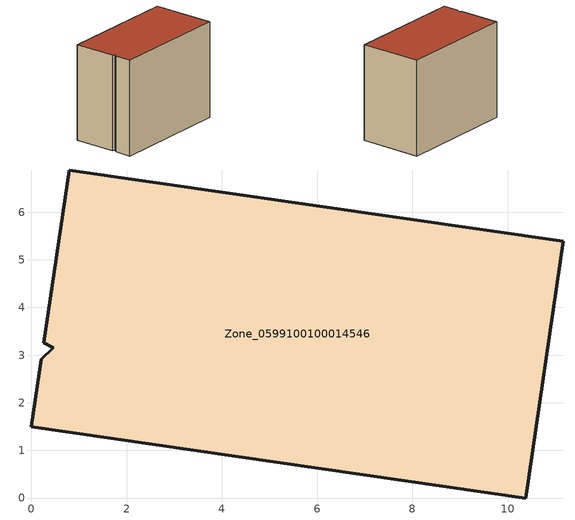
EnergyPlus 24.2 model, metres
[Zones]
Zone_0599100100014546
 floor ground (C_G): 0.21,2.92 0.45,3.16 0.26,3.26 0.8,6.89 11.16,5.4 10.38,0 0,1.5 z0
 wall outside (C_F): 0.8,6.89 0.26,3.26 0.45,3.16 0.21,2.92 0,1.5 10.38,0 11.16,5.4 0.8,6.89 z0:8.43
 roof outside (C_R): 0.45,3.16 0.21,2.92 0,1.5 10.38,0 11.16,5.4 0.8,6.89 0.26,3.26 z8.43
[BUILDING]
Pand.0599100100014546: North Axis=0; Terrain=City; Loads Convergence Tolerance Value=0.04; Temperature Convergence Tolerance Value=0.4; Solar Distribution=FullExterior; Maximum Number of Warmup Days=25; Minimum Number of Warmup Days=1
[Site:Location]
Rotterdam.The.Hague.AP_ZH_NLD Design_Conditions: Latitude=51.96; Longitude=4.45; Time Zone=1; Elevation=-4.5
[SITE:GROUNDTEMPERATURE:BUILDINGSURFACE]
18, 18, 18, 18, 18, 18, 18, 18, 18, 18, 18, 18
[MATERIAL] Thermal Absorptance=0.9; Solar Absorptance=0.7; Visible Absorptance=0.7
Name | Roughness | Thickness | Conductivity | Density | Specific Heat
G.TI.2015-2018 | MediumSmooth | 0.15 | 0.0428571 | 540 | 1210
F.TI.2015-2018 | Rough | 0.3 | 0.0666667 | 1920 | 840
R.TI.2015-2018 | MediumRough | 0.2 | 0.0333333 | 1500 | 1000
[CONSTRUCTION]
C_G: G.TI.2015-2018
C_F: F.TI.2015-2018
C_R: R.TI.2015-2018
[ZONE]
Zone_0599100100014546: Type=1; Multiplier=1; Ceiling Height=Autocalculate; Volume=Autocalculate; Floor Area=autocalculate; Part of Total Floor Area=Yes
[ZONEINFILTRATION:DESIGNFLOWRATE]
Infil_Zone_0599100100014546: Zone or ZoneList or Space or SpaceList=Zone_0599100100014546; Schedule=AlwaysOn; Design Flow Rate Calculation Method=Flow/Area; Flow Rate per Floor Area=0.0015; Constant Term Coefficient=1; Temperature Term Coefficient=0; Velocity Term Coefficient=0; Velocity Squared Term Coefficient=0
[HVACTEMPLATE:ZONE:IDEALLOADSAIRSYSTEM]
Zone_0599100100014546: Maximum Heating Supply Air Temperature=50; Minimum Cooling Supply Air Temperature=13; Maximum Heating Supply Air Humidity Ratio=0.0156; Minimum Cooling Supply Air Humidity Ratio=0.0077; Heating Limit=NoLimit; Cooling Limit=NoLimit; Dehumidification Control Type=ConstantSensibleHeatRatio; Cooling Sensible Heat Ratio=0.7; Dehumidification Setpoint=60; Humidification Control Type=None; Humidification Setpoint=30; Outdoor Air Method=None; Outdoor Air Flow Rate per Person=0.00944; Outdoor Air Flow Rate per Zone Floor Area=0; Outdoor Air Flow Rate per Zone=0; Demand Controlled Ventilation Type=None; Outdoor Air Economizer Type=NoEconomizer; Heat Recovery Type=None; Sensible Heat Recovery Effectiveness=0.7; Latent Heat Recovery Effectiveness=0.65
[ZONECONTROL:THERMOSTAT]
ThermostatControl_Zone_0599100100014546: Zone or ZoneList=Zone_0599100100014546; Control Type Schedule=DualSetpointControlType; Control 1=Thermostat_Zone_0599100100014546; Temperature Difference Between Cutout And Setpoint=0
[THERMOSTATSETPOINT:DUALSETPOINT]
Thermostat_Zone_0599100100014546: Heating Setpoint Temperature Schedule=HeatingSetpoint_Zone_0599100100014546; Cooling Setpoint Temperature Schedule=CoolingSetpoint_Zone_0599100100014546
[SCHEDULE:COMPACT]
HeatingSetpoint_Zone_0599100100014546: Through: 12/31, For: AllDays, Until: 24:00, 21
CoolingSetpoint_Zone_0599100100014546: Through: 12/31, For: AllDays, Until: 24:00, 24
DualSetpointControlType: Through: 12/31, For: AllDays, Until: 24:00, 4
AlwaysOn: Through: 12/31, For: AllDays, Until: 24:00, 1
